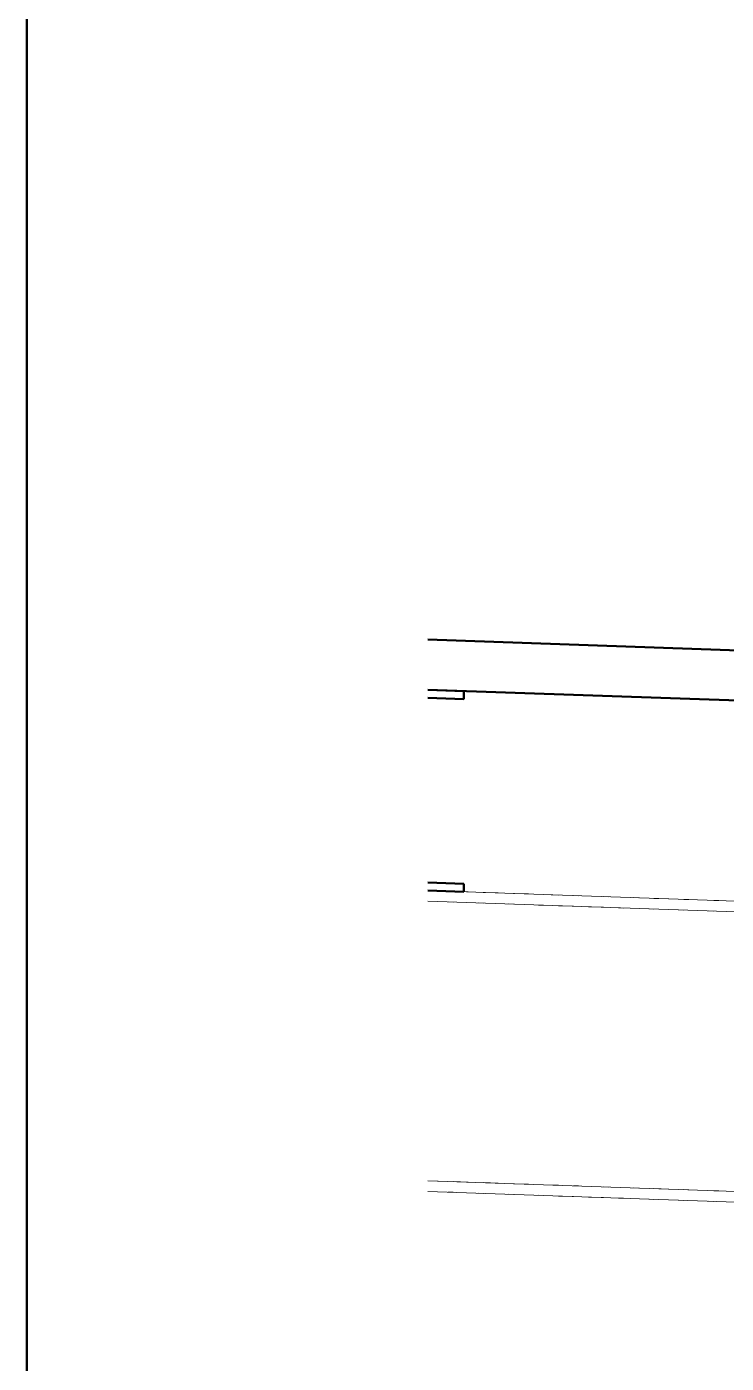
# Model space of a CAD drawing. Header units: metres. Extents: x 10 to 831, y 10 to 584.
# Drawn here: x 10 to 44.9, y 450.8 to 517.4 of the extents above; entities that cross this region are included whole.
import ezdxf

# ---------------------------------------------------------------- set-up
doc = ezdxf.new("R2010")
doc.units = ezdxf.units.M
for name, color, linetype, lineweight in [('CUT', 7, 'Continuous', 50), ('FRAME', 7, 'Continuous', 50), ('VIS', 8, 'Continuous', 13)]:
    doc.layers.add(name, color=color, linetype=linetype, lineweight=lineweight)

msp = doc.modelspace()

# ---------------------------------------------------------------- linework, layer by layer
at = {"layer": 'CUT'}
for p, q in [((165, 482.127), (30, 486.852)), ((31.8, 484.289), (30, 484.352)), ((30, 484.352), (165, 479.627)), ((31.8, 483.889), (31.8, 484.289)), ((30, 483.952), (31.8, 483.889)), ((31.8, 474.689), (30, 474.752)), ((30, 474.352), (31.8, 474.289)), ((31.8, 474.289), (31.8, 474.689))]:
    msp.add_line(p, q, dxfattribs=at)
at = {"layer": 'FRAME'}
msp.add_lwpolyline([(10, 10), (831, 10), (831, 584), (10, 584), (10, 10)], close=True, dxfattribs=at)
at = {"layer": 'VIS'}
for p, q in [((30, 486.852), (162.75, 482.206)), ((165, 482.127), (30, 486.852)), ((162.5, 482.214), (30, 486.852)), ((30, 486.852), (51.3, 486.106)), ((30.198, 486.845), (30, 486.852)), ((49.55, 486.168), (30, 486.852)), ((30.09, 486.849), (30, 486.852)), ((30.002, 486.851), (30, 486.852)), ((30.122, 486.848), (30, 486.852)), ((34.616, 486.69), (30, 486.852)), ((30.53, 486.833), (30, 486.852)), ((30.001, 486.851), (30, 486.852)), ((30, 486.852), (30.251, 486.843)), ((31.617, 486.795), (30, 486.852)), ((49.599, 486.166), (30, 486.852)), ((30, 486.852), (43.873, 486.366)), ((30, 486.852), (30.082, 486.849)), ((30.464, 486.836), (30, 486.852)), ((30, 486.852), (30.22, 486.844)), ((30, 486.852), (30.158, 486.846)), ((31.764, 486.79), (30, 486.852)), ((30, 486.852), (31.991, 486.782)), ((31.588, 486.796), (30, 486.852)), ((30, 486.852), (31.369, 486.804)), ((30.144, 486.846), (30, 486.852)), ((30, 486.852), (30.199, 486.845)), ((46.724, 486.267), (30, 486.852)), ((30, 486.852), (43.25, 486.388)), ((30.002, 486.851), (30.252, 486.843)), ((30.257, 486.843), (30.012, 486.851)), ((30.644, 486.829), (30.018, 486.851)), ((30.211, 486.844), (30.02, 486.851)), ((30.03, 486.851), (30.28, 486.842)), ((30.285, 486.842), (30.046, 486.85)), ((30.241, 486.843), (30.046, 486.85)), ((30.271, 486.843), (30.059, 486.85)), ((30.738, 486.826), (30.068, 486.85)), ((30.273, 486.842), (30.071, 486.85)), ((30.09, 486.849), (30.34, 486.84)), ((30.858, 486.822), (30.109, 486.848)), ((30.116, 486.848), (31.868, 486.787)), ((30.122, 486.848), (30.872, 486.821)), ((30.805, 486.823), (30.128, 486.848)), ((30.144, 486.846), (30.358, 486.839)), ((30.914, 486.82), (30.165, 486.846)), ((30.211, 486.844), (30.402, 486.837)), ((30.403, 486.837), (30.214, 486.844)), ((30.465, 486.836), (30.217, 486.844)), ((30.227, 486.844), (30.436, 486.837)), ((30.241, 486.843), (30.436, 486.837)), ((30.478, 486.835), (30.244, 486.843)), ((30.271, 486.843), (30.483, 486.835)), ((30.522, 486.834), (30.272, 486.842)), ((30.273, 486.842), (30.474, 486.835)), ((30.525, 486.834), (30.275, 486.842)), ((30.291, 486.841), (30.515, 486.834)), ((31.05, 486.815), (30.3, 486.841)), ((30.569, 486.832), (30.319, 486.841)), ((30.353, 486.84), (31.031, 486.816)), ((30.641, 486.829), (30.391, 486.838)), ((30.414, 486.837), (30.664, 486.829)), ((31.136, 486.812), (30.424, 486.837)), ((30.662, 486.829), (30.456, 486.836)), ((30.465, 486.836), (30.714, 486.827)), ((30.478, 486.835), (30.713, 486.827)), ((30.677, 486.828), (30.488, 486.835)), ((30.569, 486.832), (30.819, 486.823)), ((30.822, 486.823), (30.575, 486.832)), ((30.812, 486.823), (30.614, 486.831)), ((30.641, 486.829), (30.891, 486.821)), ((30.661, 486.829), (31.373, 486.803)), ((30.662, 486.829), (30.868, 486.822)), ((30.677, 486.828), (30.867, 486.822)), ((30.954, 486.818), (30.715, 486.827)), ((33.05, 486.745), (30.8, 486.824)), ((30.812, 486.823), (31.01, 486.817)), ((30.822, 486.823), (31.068, 486.815)), ((31.078, 486.814), (30.877, 486.821)), ((30.954, 486.818), (31.193, 486.81)), ((31.289, 486.807), (31.057, 486.815)), ((31.078, 486.814), (31.28, 486.807)), ((31.772, 486.789), (31.08, 486.814)), ((31.85, 486.787), (31.102, 486.813)), ((31.404, 486.803), (31.155, 486.812)), ((31.357, 486.804), (31.166, 486.811)), ((31.884, 486.786), (31.181, 486.81)), ((31.459, 486.8), (31.211, 486.809)), ((31.431, 486.802), (31.216, 486.809)), ((31.412, 486.803), (31.217, 486.809)), ((32, 486.782), (31.251, 486.808)), ((31.522, 486.798), (31.272, 486.807)), ((31.523, 486.798), (31.274, 486.807)), ((31.525, 486.798), (31.275, 486.807)), ((32.03, 486.781), (31.28, 486.807)), ((31.289, 486.807), (31.522, 486.798)), ((31.311, 486.806), (32.002, 486.782)), ((31.562, 486.797), (31.313, 486.806)), ((31.59, 486.796), (31.34, 486.805)), ((31.532, 486.798), (31.344, 486.804)), ((31.351, 486.804), (31.601, 486.795)), ((31.357, 486.804), (31.548, 486.798)), ((31.642, 486.795), (31.392, 486.803)), ((31.632, 486.795), (31.408, 486.803)), ((31.412, 486.803), (31.607, 486.795)), ((31.415, 486.802), (32.118, 486.778)), ((31.431, 486.802), (31.645, 486.794)), ((31.459, 486.8), (31.707, 486.792)), ((32.159, 486.776), (31.482, 486.8)), ((31.728, 486.791), (31.483, 486.8)), ((31.525, 486.798), (31.775, 486.789)), ((31.53, 486.798), (31.78, 486.789)), ((31.59, 486.796), (31.84, 486.788)), ((32.321, 486.77), (31.592, 486.796)), ((32.349, 486.769), (31.6, 486.795)), ((31.614, 486.795), (34.866, 486.682)), ((31.815, 486.788), (31.625, 486.795)), ((31.632, 486.795), (31.855, 486.787)), ((31.642, 486.795), (31.892, 486.786)), ((32.305, 486.771), (31.673, 486.793)), ((32.314, 486.77), (31.688, 486.793)), ((31.708, 486.792), (32.385, 486.769)), ((31.728, 486.791), (31.973, 486.782)), ((32.001, 486.782), (31.751, 486.79)), ((42.55, 486.413), (31.8, 486.789)), ((32.001, 486.782), (31.803, 486.788)), ((31.815, 486.788), (32.004, 486.782)), ((32.069, 486.779), (31.819, 486.788)), ((31.835, 486.788), (32.563, 486.762)), ((32.038, 486.781), (31.844, 486.787)), ((31.85, 486.787), (32.598, 486.761)), ((31.897, 486.786), (32.106, 486.778)), ((32.195, 486.775), (31.956, 486.784)), ((32, 486.782), (32.25, 486.773)), ((32.001, 486.782), (32.199, 486.775)), ((32.038, 486.781), (32.232, 486.774)), ((32.293, 486.772), (32.047, 486.78)), ((32.302, 486.771), (32.055, 486.78)), ((32.059, 486.779), (32.308, 486.771)), ((32.069, 486.779), (32.319, 486.77)), ((32.289, 486.772), (32.074, 486.779)), ((32.389, 486.768), (32.15, 486.776)), ((32.389, 486.768), (32.177, 486.775)), ((32.436, 486.767), (32.226, 486.774)), ((32.289, 486.772), (32.503, 486.764)), ((32.293, 486.772), (32.538, 486.763)), ((32.302, 486.771), (32.548, 486.762)), ((32.504, 486.764), (32.313, 486.771)), ((33.124, 486.742), (32.373, 486.769)), ((32.584, 486.761), (32.388, 486.768)), ((32.389, 486.768), (32.629, 486.76)), ((32.389, 486.768), (32.601, 486.76)), ((32.643, 486.759), (32.393, 486.768)), ((32.667, 486.759), (32.419, 486.767)), ((32.708, 486.757), (32.463, 486.765)), ((32.662, 486.759), (32.473, 486.765)), ((32.504, 486.764), (32.695, 486.757)), ((32.8, 486.754), (32.558, 486.762)), ((32.584, 486.761), (32.779, 486.755)), ((32.821, 486.753), (32.587, 486.761)), ((32.643, 486.759), (32.893, 486.75)), ((32.893, 486.75), (32.645, 486.759)), ((33.41, 486.733), (32.661, 486.759)), ((32.949, 486.748), (32.701, 486.757)), ((32.972, 486.748), (32.748, 486.755)), ((33.025, 486.746), (32.775, 486.755)), ((32.821, 486.753), (33.055, 486.745)), ((33.514, 486.729), (32.837, 486.752)), ((33.091, 486.743), (32.841, 486.752)), ((33.092, 486.743), (32.891, 486.75)), ((32.893, 486.75), (33.141, 486.742)), ((32.911, 486.75), (33.16, 486.741)), ((33.151, 486.741), (32.919, 486.75)), ((33.615, 486.725), (32.924, 486.75)), ((32.972, 486.748), (33.195, 486.74)), ((33.19, 486.74), (32.992, 486.747)), ((33.288, 486.736), (33.042, 486.745)), ((33.063, 486.745), (33.74, 486.721)), ((33.091, 486.743), (33.341, 486.735)), ((33.092, 486.743), (33.293, 486.736)), ((33.124, 486.742), (33.374, 486.734)), ((33.151, 486.741), (33.384, 486.734)), ((33.19, 486.74), (33.388, 486.733)), ((33.529, 486.728), (33.279, 486.737)), ((33.288, 486.736), (33.535, 486.728)), ((33.569, 486.727), (33.319, 486.736)), ((33.571, 486.727), (33.321, 486.736)), ((33.545, 486.728), (33.339, 486.735)), ((34.051, 486.71), (33.343, 486.734)), ((33.567, 486.727), (33.358, 486.734)), ((33.576, 486.726), (33.361, 486.734)), ((33.644, 486.724), (33.394, 486.733)), ((33.65, 486.724), (33.459, 486.731)), ((33.755, 486.721), (33.56, 486.727)), ((33.567, 486.727), (33.776, 486.72)), ((33.576, 486.726), (33.79, 486.719)), ((33.579, 486.726), (33.815, 486.718)), ((34.303, 486.701), (33.586, 486.726)), ((33.822, 486.718), (33.609, 486.726)), ((33.615, 486.725), (33.846, 486.717)), ((33.65, 486.724), (33.841, 486.717)), ((33.943, 486.714), (33.694, 486.722)), ((33.898, 486.716), (33.696, 486.722)), ((35.987, 486.642), (33.739, 486.721)), ((34.931, 486.679), (33.745, 486.721)), ((34.499, 486.694), (33.749, 486.721)), ((34, 486.712), (33.75, 486.721)), ((33.755, 486.721), (33.95, 486.714)), ((34.009, 486.712), (33.76, 486.72)), ((34.021, 486.711), (33.771, 486.72)), ((34.832, 486.683), (33.779, 486.72)), ((66.05, 485.59), (33.8, 486.719)), ((34.048, 486.71), (33.8, 486.719)), ((33.825, 486.718), (34.542, 486.693)), ((33.898, 486.716), (34.099, 486.708)), ((34.179, 486.706), (33.934, 486.714)), ((33.943, 486.714), (34.191, 486.705)), ((33.979, 486.712), (34.228, 486.703)), ((33.982, 486.712), (34.694, 486.688)), ((34.227, 486.704), (33.992, 486.712)), ((33.999, 486.712), (34.749, 486.686)), ((34.024, 486.711), (34.274, 486.702)), ((34.768, 486.685), (34.028, 486.711)), ((34.048, 486.71), (34.297, 486.702)), ((35.296, 486.667), (34.075, 486.709)), ((34.312, 486.701), (34.089, 486.708)), ((35.342, 486.665), (34.095, 486.708)), ((34.844, 486.682), (34.095, 486.708)), ((34.357, 486.699), (34.133, 486.707)), ((34.179, 486.706), (34.424, 486.697)), ((34.379, 486.699), (34.181, 486.706)), ((34.869, 486.682), (34.191, 486.705)), ((34.434, 486.697), (34.219, 486.704)), ((34.227, 486.704), (34.461, 486.695)), ((34.524, 486.694), (34.274, 486.702)), ((35.029, 486.675), (34.279, 486.702)), ((34.53, 486.693), (34.286, 486.702)), ((34.312, 486.701), (34.535, 486.693)), ((34.592, 486.691), (34.342, 486.7)), ((34.344, 486.7), (35.093, 486.673)), ((34.345, 486.7), (34.594, 486.691)), ((34.357, 486.699), (34.582, 486.692)), ((41.121, 486.463), (34.366, 486.699)), ((34.564, 486.692), (34.368, 486.699)), ((34.379, 486.699), (34.577, 486.692)), ((34.645, 486.689), (34.395, 486.698)), ((34.417, 486.697), (35.094, 486.673)), ((34.434, 486.697), (34.648, 486.689)), ((35.234, 486.668), (34.506, 486.694)), ((34.755, 486.686), (34.561, 486.692)), ((34.564, 486.692), (34.761, 486.685)), ((35.84, 486.647), (34.618, 486.69)), ((34.936, 486.679), (34.688, 486.688)), ((34.926, 486.68), (34.731, 486.686)), ((34.749, 486.686), (34.992, 486.677)), ((34.755, 486.686), (34.949, 486.678)), ((34.768, 486.685), (35.015, 486.676)), ((35.459, 486.66), (34.768, 486.685)), ((35.021, 486.676), (34.771, 486.685)), ((35.013, 486.677), (34.781, 486.685)), ((34.808, 486.683), (35.541, 486.658)), ((35.07, 486.674), (34.819, 486.683)), ((35.072, 486.674), (34.821, 486.683)), ((34.862, 486.682), (35.596, 486.656)), ((37.622, 486.585), (34.87, 486.682)), ((36.844, 486.612), (34.873, 486.681)), ((35.159, 486.671), (34.914, 486.68)), ((34.926, 486.68), (35.121, 486.673)), ((34.936, 486.679), (35.185, 486.671)), ((35.652, 486.654), (34.982, 486.678)), ((35.193, 486.67), (34.987, 486.677)), ((35.178, 486.671), (34.987, 486.677)), ((34.988, 486.677), (36.237, 486.634)), ((35.013, 486.677), (35.246, 486.668)), ((35.237, 486.668), (35.028, 486.676)), ((35.029, 486.675), (35.279, 486.667)), ((35.256, 486.668), (35.031, 486.675)), ((35.092, 486.673), (37.063, 486.605)), ((36.346, 486.63), (35.099, 486.673)), ((35.178, 486.671), (35.369, 486.664)), ((35.193, 486.67), (35.398, 486.663)), ((35.206, 486.669), (35.429, 486.661)), ((35.237, 486.668), (35.446, 486.661)), ((35.256, 486.668), (35.48, 486.66)), ((35.524, 486.659), (35.274, 486.667)), ((35.568, 486.657), (35.37, 486.664)), ((36.126, 486.638), (35.376, 486.663)), ((35.646, 486.654), (35.396, 486.663)), ((35.632, 486.654), (35.398, 486.663)), ((35.407, 486.663), (36.156, 486.637)), ((35.459, 486.66), (35.689, 486.653)), ((35.727, 486.652), (35.482, 486.66)), ((35.739, 486.651), (35.499, 486.66)), ((35.721, 486.652), (35.506, 486.659)), ((35.755, 486.651), (35.508, 486.659)), ((35.524, 486.659), (35.774, 486.649)), ((36.223, 486.634), (35.546, 486.658)), ((35.777, 486.649), (35.566, 486.657)), ((35.568, 486.657), (35.766, 486.65)), ((35.592, 486.656), (35.842, 486.647)), ((35.62, 486.655), (37.872, 486.576)), ((35.626, 486.655), (36.377, 486.629)), ((35.632, 486.654), (35.867, 486.646)), ((35.906, 486.645), (35.656, 486.654)), ((35.912, 486.645), (35.71, 486.652)), ((35.721, 486.652), (35.935, 486.644)), ((35.727, 486.652), (35.973, 486.643)), ((35.739, 486.651), (35.978, 486.643)), ((36.997, 486.607), (35.748, 486.651)), ((35.755, 486.651), (36.002, 486.642)), ((35.772, 486.649), (36.449, 486.626)), ((35.777, 486.649), (35.989, 486.642)), ((36.535, 486.623), (35.789, 486.649)), ((36.092, 486.639), (35.842, 486.647)), ((36.115, 486.638), (35.865, 486.646)), ((36.938, 486.609), (35.885, 486.646)), ((36.134, 486.637), (35.886, 486.646)), ((36.097, 486.639), (35.902, 486.645)), ((35.912, 486.645), (36.113, 486.638)), ((36.154, 486.637), (35.929, 486.644)), ((36.14, 486.637), (35.943, 486.644)), ((36.097, 486.639), (36.293, 486.632)), ((36.369, 486.629), (36.12, 486.638)), ((36.324, 486.63), (36.133, 486.637)), ((36.14, 486.637), (36.337, 486.63)), ((36.154, 486.637), (36.378, 486.629)), ((36.427, 486.627), (36.178, 486.635)), ((36.494, 486.625), (36.246, 486.633)), ((36.498, 486.625), (36.248, 486.633)), ((36.529, 486.623), (36.279, 486.632)), ((37.07, 486.605), (36.32, 486.63)), ((36.572, 486.621), (36.322, 486.63)), ((36.546, 486.623), (36.322, 486.63)), ((36.324, 486.63), (36.515, 486.624)), ((36.579, 486.621), (36.364, 486.629)), ((36.63, 486.62), (36.385, 486.629)), ((36.647, 486.619), (36.397, 486.628)), ((37.235, 486.599), (36.495, 486.625)), ((36.498, 486.625), (37.247, 486.598)), ((36.717, 486.616), (36.516, 486.624)), ((36.529, 486.623), (36.779, 486.615)), ((36.535, 486.623), (36.784, 486.615)), ((36.546, 486.623), (36.769, 486.615)), ((36.757, 486.615), (36.559, 486.622)), ((36.569, 486.622), (37.272, 486.597)), ((36.579, 486.621), (36.793, 486.614)), ((36.806, 486.613), (36.592, 486.621)), ((37.303, 486.596), (36.611, 486.62)), ((36.63, 486.62), (36.875, 486.611)), ((36.84, 486.612), (36.634, 486.62)), ((36.875, 486.611), (36.643, 486.619)), ((36.907, 486.61), (36.698, 486.618)), ((36.717, 486.616), (36.918, 486.61)), ((36.757, 486.615), (36.955, 486.608)), ((37.023, 486.606), (36.774, 486.615)), ((37.038, 486.606), (36.804, 486.613)), ((36.806, 486.613), (37.019, 486.606)), ((37.052, 486.605), (36.827, 486.613)), ((36.84, 486.612), (37.046, 486.605)), ((37.593, 486.586), (36.843, 486.612)), ((45.121, 486.322), (36.866, 486.611)), ((37.578, 486.587), (36.9, 486.61)), ((36.907, 486.61), (37.116, 486.602)), ((37.052, 486.605), (37.276, 486.597)), ((38.252, 486.563), (37.066, 486.605)), ((37.269, 486.598), (37.074, 486.604)), ((37.837, 486.577), (37.089, 486.603)), ((37.338, 486.595), (37.089, 486.603)), ((37.093, 486.603), (37.343, 486.594)), ((37.126, 486.602), (37.803, 486.578)), ((37.42, 486.592), (37.172, 486.601)), ((37.235, 486.599), (37.482, 486.59)), ((37.269, 486.598), (37.464, 486.591)), ((37.472, 486.59), (37.278, 486.597)), ((37.47, 486.591), (37.279, 486.597)), ((37.303, 486.596), (38.015, 486.571)), ((37.303, 486.596), (37.533, 486.588)), ((37.338, 486.595), (37.587, 486.586)), ((37.611, 486.585), (37.366, 486.594)), ((37.556, 486.587), (37.367, 486.594)), ((37.652, 486.584), (37.413, 486.592)), ((37.42, 486.592), (37.669, 486.584)), ((38.148, 486.567), (37.42, 486.592)), ((37.47, 486.591), (37.661, 486.584)), ((37.472, 486.59), (37.666, 486.584)), ((37.83, 486.577), (37.594, 486.586)), ((37.858, 486.577), (37.61, 486.585)), ((37.866, 486.577), (37.651, 486.584)), ((37.652, 486.584), (37.892, 486.576)), ((38.902, 486.54), (37.653, 486.584)), ((37.663, 486.584), (38.391, 486.558)), ((37.886, 486.576), (37.663, 486.584)), ((37.95, 486.573), (37.725, 486.582)), ((38.444, 486.556), (37.741, 486.581)), ((37.946, 486.573), (37.748, 486.581)), ((38.023, 486.571), (37.773, 486.579)), ((38.528, 486.553), (37.778, 486.579)), ((38.072, 486.569), (37.822, 486.578)), ((37.83, 486.577), (38.067, 486.57)), ((37.866, 486.577), (38.08, 486.569)), ((38.628, 486.55), (37.878, 486.576)), ((37.886, 486.576), (38.109, 486.568)), ((38.148, 486.567), (37.898, 486.576)), ((37.903, 486.575), (38.652, 486.549)), ((37.946, 486.573), (38.144, 486.567)), ((37.95, 486.573), (38.175, 486.565)), ((38.222, 486.564), (37.975, 486.572)), ((37.975, 486.572), (38.209, 486.565)), ((39.045, 486.535), (37.991, 486.572)), ((38.023, 486.571), (38.273, 486.562)), ((38.028, 486.571), (38.278, 486.562)), ((38.119, 486.567), (41.371, 486.454)), ((38.148, 486.567), (38.399, 486.558)), ((38.414, 486.558), (38.166, 486.566)), ((38.222, 486.564), (38.468, 486.555)), ((38.44, 486.557), (38.245, 486.563)), ((38.497, 486.554), (38.247, 486.563)), ((38.996, 486.537), (38.247, 486.563)), ((38.932, 486.539), (38.255, 486.563)), ((38.52, 486.553), (38.27, 486.562)), ((38.525, 486.553), (38.276, 486.562)), ((38.57, 486.552), (38.32, 486.56)), ((39.094, 486.534), (38.343, 486.559)), ((38.577, 486.551), (38.368, 486.559)), ((38.414, 486.558), (38.662, 486.548)), ((38.616, 486.55), (38.425, 486.557)), ((38.44, 486.557), (38.635, 486.55)), ((39.146, 486.531), (38.455, 486.556)), ((38.475, 486.555), (39.225, 486.529)), ((38.481, 486.555), (39.158, 486.531)), ((38.685, 486.548), (38.497, 486.554)), ((38.724, 486.546), (38.509, 486.554)), ((38.525, 486.553), (38.773, 486.545)), ((38.731, 486.546), (38.53, 486.553)), ((38.57, 486.552), (38.82, 486.543)), ((38.577, 486.551), (38.785, 486.545)), ((38.593, 486.551), (38.844, 486.542)), ((38.616, 486.55), (38.807, 486.543)), ((38.848, 486.542), (38.624, 486.55)), ((38.628, 486.55), (38.879, 486.541)), ((38.724, 486.546), (38.938, 486.539)), ((38.731, 486.546), (38.932, 486.539)), ((39.019, 486.536), (38.83, 486.543)), ((39.081, 486.534), (38.836, 486.543)), ((39.088, 486.534), (38.848, 486.542)), ((38.848, 486.542), (39.073, 486.534)), ((39.149, 486.531), (38.899, 486.541)), ((39.162, 486.531), (38.916, 486.539)), ((39.135, 486.532), (38.937, 486.539)), ((39.208, 486.529), (38.961, 486.538)), ((38.996, 486.537), (39.246, 486.528)), ((39.226, 486.529), (39.003, 486.537)), ((39.019, 486.536), (39.209, 486.529)), ((39.081, 486.534), (39.327, 486.525)), ((39.088, 486.534), (39.327, 486.525)), ((39.135, 486.532), (39.334, 486.525)), ((39.381, 486.524), (39.146, 486.531)), ((39.146, 486.531), (39.377, 486.524)), ((39.149, 486.531), (39.4, 486.523)), ((39.208, 486.529), (39.455, 486.521)), ((39.226, 486.529), (39.45, 486.521)), ((39.519, 486.519), (39.27, 486.528)), ((39.523, 486.519), (39.273, 486.527)), ((40.028, 486.501), (39.278, 486.527)), ((39.573, 486.517), (39.323, 486.525)), ((39.537, 486.518), (39.335, 486.525)), ((39.601, 486.515), (39.353, 486.524)), ((39.381, 486.524), (39.615, 486.515)), ((39.611, 486.515), (39.416, 486.522)), ((40.727, 486.476), (39.505, 486.519)), ((39.746, 486.511), (39.522, 486.519)), ((39.528, 486.519), (39.778, 486.51)), ((39.537, 486.518), (39.738, 486.511)), ((39.762, 486.51), (39.571, 486.517)), ((40.83, 486.472), (39.583, 486.517)), ((40.332, 486.49), (39.583, 486.517)), ((40.287, 486.491), (39.61, 486.515)), ((39.611, 486.515), (39.807, 486.509)), ((39.814, 486.508), (39.626, 486.515)), ((39.904, 486.505), (39.656, 486.514)), ((42.661, 486.409), (39.71, 486.512)), ((39.746, 486.511), (39.971, 486.503)), ((39.75, 486.511), (40.483, 486.485)), ((39.762, 486.51), (39.953, 486.504)), ((40.011, 486.502), (39.796, 486.509)), ((40.071, 486.5), (39.82, 486.508)), ((39.833, 486.507), (40.581, 486.481)), ((39.833, 486.507), (40.082, 486.499)), ((39.835, 486.507), (40.061, 486.5)), ((40.594, 486.481), (39.844, 486.507)), ((40.12, 486.497), (39.896, 486.505)), ((40.15, 486.497), (39.9, 486.505)), ((40.134, 486.497), (39.901, 486.505)), ((39.904, 486.505), (40.153, 486.497)), ((40.189, 486.495), (39.995, 486.502)), ((40.011, 486.502), (40.225, 486.494)), ((40.247, 486.493), (40.038, 486.5)), ((40.071, 486.5), (40.321, 486.49)), ((40.094, 486.498), (40.344, 486.49)), ((40.12, 486.497), (40.343, 486.49)), ((40.324, 486.49), (40.126, 486.497)), ((40.134, 486.497), (40.367, 486.489)), ((40.15, 486.497), (40.401, 486.488)), ((40.189, 486.495), (40.383, 486.489)), ((40.247, 486.493), (40.455, 486.486)), ((41.011, 486.466), (40.265, 486.493)), ((40.523, 486.484), (40.273, 486.492)), ((40.99, 486.467), (40.299, 486.491)), ((40.552, 486.483), (40.307, 486.491)), ((40.324, 486.49), (40.523, 486.484)), ((41.062, 486.464), (40.334, 486.49)), ((43.126, 486.393), (40.374, 486.489)), ((41.573, 486.447), (40.387, 486.488)), ((42.135, 486.427), (40.425, 486.487)), ((40.688, 486.477), (40.441, 486.486)), ((41.151, 486.462), (40.519, 486.484)), ((40.523, 486.484), (40.772, 486.475)), ((40.552, 486.483), (40.797, 486.474)), ((40.786, 486.474), (40.552, 486.483)), ((42.1, 486.428), (40.567, 486.482)), ((40.576, 486.481), (40.819, 486.473)), ((40.783, 486.475), (40.588, 486.481)), ((40.624, 486.48), (41.335, 486.455)), ((41.398, 486.453), (40.649, 486.479)), ((40.898, 486.471), (40.65, 486.479)), ((40.869, 486.471), (40.654, 486.479)), ((40.688, 486.477), (40.935, 486.469)), ((40.908, 486.47), (40.717, 486.476)), ((41.495, 486.45), (40.745, 486.476)), ((40.996, 486.467), (40.746, 486.476)), ((40.944, 486.469), (40.756, 486.476)), ((41.001, 486.466), (40.762, 486.475)), ((41.528, 486.449), (40.778, 486.475)), ((40.783, 486.475), (40.978, 486.467)), ((40.786, 486.475), (42.318, 486.421)), ((40.786, 486.474), (41.02, 486.466)), ((40.845, 486.472), (43.342, 486.385)), ((40.869, 486.471), (41.084, 486.464)), ((41.631, 486.445), (40.88, 486.471)), ((40.898, 486.471), (41.146, 486.462)), ((40.899, 486.471), (41.148, 486.462)), ((41.151, 486.462), (40.901, 486.47)), ((40.908, 486.47), (41.099, 486.463)), ((41.641, 486.445), (40.964, 486.468)), ((40.99, 486.467), (41.22, 486.459)), ((40.996, 486.467), (41.246, 486.458)), ((41.001, 486.466), (41.241, 486.458)), ((41.011, 486.466), (41.26, 486.457)), ((41.028, 486.466), (41.278, 486.457)), ((41.259, 486.457), (41.062, 486.464)), ((41.284, 486.457), (41.072, 486.464)), ((41.335, 486.455), (41.086, 486.463)), ((41.151, 486.462), (41.402, 486.452)), ((41.158, 486.461), (42.379, 486.418)), ((41.371, 486.454), (41.165, 486.461)), ((41.19, 486.46), (41.416, 486.452)), ((41.46, 486.45), (41.237, 486.458)), ((41.259, 486.457), (41.456, 486.451)), ((41.284, 486.457), (41.496, 486.45)), ((41.533, 486.448), (41.288, 486.457)), ((41.513, 486.449), (41.315, 486.456)), ((41.571, 486.447), (41.321, 486.456)), ((42.095, 486.428), (41.345, 486.455)), ((41.55, 486.447), (41.349, 486.455)), ((42.082, 486.429), (41.373, 486.454)), ((41.675, 486.443), (41.428, 486.452)), ((41.46, 486.45), (41.683, 486.443)), ((41.495, 486.45), (41.745, 486.441)), ((41.513, 486.449), (41.712, 486.442)), ((41.533, 486.448), (41.778, 486.44)), ((41.55, 486.447), (41.752, 486.441)), ((41.595, 486.446), (41.845, 486.437)), ((41.609, 486.446), (41.846, 486.437)), ((41.625, 486.445), (43.376, 486.384)), ((41.631, 486.445), (41.881, 486.436)), ((42.388, 486.418), (41.643, 486.444)), ((41.675, 486.443), (41.921, 486.435)), ((41.917, 486.435), (41.708, 486.442)), ((41.996, 486.432), (41.763, 486.44)), ((42.019, 486.431), (41.769, 486.44)), ((42.022, 486.431), (41.772, 486.44)), ((42.055, 486.43), (41.864, 486.437)), ((42.073, 486.429), (41.885, 486.436)), ((41.891, 486.436), (42.14, 486.427)), ((42.152, 486.427), (41.902, 486.435)), ((41.917, 486.435), (42.125, 486.428)), ((42.156, 486.427), (41.942, 486.434)), ((42.192, 486.425), (41.958, 486.433)), ((41.996, 486.432), (42.229, 486.423)), ((42.055, 486.43), (42.246, 486.423)), ((42.152, 486.427), (42.403, 486.418)), ((42.356, 486.419), (42.155, 486.427)), ((42.156, 486.427), (42.371, 486.419)), ((42.192, 486.425), (42.426, 486.417)), ((42.437, 486.416), (42.198, 486.425)), ((42.996, 486.397), (42.319, 486.421)), ((42.596, 486.411), (42.351, 486.419)), ((42.356, 486.419), (42.557, 486.412)), ((47.125, 486.253), (42.372, 486.418)), ((42.437, 486.416), (42.676, 486.408)), ((42.702, 486.407), (42.504, 486.414)), ((42.544, 486.413), (42.77, 486.405)), ((42.823, 486.403), (42.575, 486.411)), ((43.325, 486.385), (42.577, 486.411)), ((42.826, 486.403), (42.577, 486.411)), ((42.8, 486.404), (42.577, 486.411)), ((42.834, 486.402), (42.603, 486.41)), ((43.678, 486.373), (42.625, 486.41)), ((42.835, 486.402), (42.638, 486.409)), ((42.702, 486.407), (42.901, 486.4)), ((42.906, 486.4), (42.712, 486.407)), ((43.994, 486.362), (42.744, 486.405)), ((42.995, 486.397), (42.745, 486.405)), ((43.001, 486.396), (42.752, 486.405)), ((43.004, 486.396), (42.758, 486.405)), ((43.018, 486.396), (42.768, 486.405)), ((43.027, 486.396), (42.777, 486.404)), ((42.8, 486.404), (43.024, 486.396)), ((43.014, 486.396), (42.8, 486.404)), ((43.018, 486.396), (42.812, 486.404)), ((43.068, 486.394), (42.82, 486.403)), ((43.071, 486.394), (42.821, 486.403)), ((42.826, 486.403), (43.075, 486.394)), ((42.834, 486.402), (43.064, 486.394)), ((43.596, 486.376), (42.845, 486.402)), ((43.153, 486.392), (42.903, 486.4)), ((42.906, 486.4), (43.1, 486.394)), ((43.155, 486.392), (42.908, 486.4)), ((43.125, 486.393), (42.93, 486.399)), ((43.004, 486.396), (43.249, 486.388)), ((43.201, 486.389), (43.01, 486.396)), ((43.203, 486.389), (43.014, 486.396)), ((43.014, 486.396), (43.229, 486.389)), ((43.018, 486.396), (43.224, 486.389)), ((43.027, 486.396), (43.277, 486.387)), ((43.095, 486.394), (43.346, 486.385)), ((43.125, 486.393), (43.321, 486.385)), ((43.382, 486.384), (43.133, 486.392)), ((43.894, 486.365), (43.145, 486.392)), ((43.153, 486.392), (43.404, 486.382)), ((43.155, 486.392), (43.401, 486.382)), ((43.201, 486.389), (43.392, 486.383)), ((45.981, 486.293), (43.232, 486.389)), ((43.976, 486.362), (43.247, 486.388)), ((44.05, 486.36), (43.3, 486.387)), ((43.597, 486.376), (43.363, 486.384)), ((43.587, 486.376), (43.378, 486.384)), ((44.633, 486.34), (43.382, 486.384)), ((43.382, 486.384), (43.63, 486.375)), ((43.395, 486.383), (43.644, 486.374)), ((43.625, 486.375), (43.412, 486.382)), ((43.471, 486.38), (43.721, 486.371)), ((43.49, 486.38), (43.733, 486.371)), ((43.494, 486.38), (44.244, 486.353)), ((43.587, 486.376), (43.795, 486.369)), ((43.597, 486.376), (43.832, 486.368)), ((43.858, 486.366), (43.625, 486.375)), ((43.625, 486.375), (43.838, 486.368)), ((44.35, 486.349), (43.673, 486.373)), ((43.891, 486.365), (43.693, 486.373)), ((44.893, 486.331), (43.707, 486.372)), ((43.984, 486.362), (43.739, 486.371)), ((44.018, 486.361), (43.768, 486.37)), ((43.858, 486.366), (44.091, 486.358)), ((43.891, 486.365), (44.09, 486.358)), ((44.141, 486.357), (43.895, 486.365)), ((43.899, 486.365), (44.125, 486.357)), ((44.154, 486.356), (43.904, 486.365)), ((44.14, 486.357), (43.917, 486.365)), ((43.945, 486.363), (44.656, 486.339)), ((43.984, 486.362), (44.229, 486.354)), ((44.677, 486.338), (43.986, 486.362)), ((44.301, 486.351), (44.087, 486.358)), ((44.351, 486.349), (44.111, 486.358)), ((44.375, 486.348), (44.127, 486.357)), ((44.133, 486.357), (44.883, 486.331)), ((44.14, 486.357), (44.364, 486.349)), ((44.141, 486.357), (44.388, 486.348)), ((44.154, 486.356), (44.405, 486.348)), ((44.347, 486.349), (44.156, 486.356)), ((44.37, 486.349), (44.169, 486.356)), ((44.521, 486.344), (44.272, 486.352)), ((44.272, 486.352), (44.477, 486.345)), ((44.527, 486.344), (44.277, 486.352)), ((45.003, 486.327), (44.3, 486.351)), ((44.301, 486.351), (44.516, 486.344)), ((44.596, 486.341), (44.346, 486.349)), ((44.347, 486.349), (44.538, 486.343)), ((44.351, 486.349), (44.59, 486.341)), ((44.375, 486.348), (44.624, 486.34)), ((44.527, 486.344), (44.777, 486.334)), ((44.535, 486.343), (44.769, 486.335)), ((44.596, 486.341), (44.846, 486.332)), ((44.62, 486.34), (44.869, 486.332)), ((44.677, 486.338), (44.908, 486.33)), ((45.785, 486.3), (44.732, 486.336)), ((45.034, 486.326), (44.81, 486.334)), ((31.8, 484.289), (30, 484.352)), ((165, 479.627), (30, 484.352)), ((30, 484.352), (165, 479.627)), ((30, 484.352), (165, 479.627)), ((30, 484.352), (33.366, 484.234)), ((30, 484.352), (30.34, 484.34)), ((30.09, 484.348), (30, 484.352)), ((30.03, 484.351), (30, 484.352)), ((31.617, 484.295), (30, 484.352)), ((30, 484.352), (30.165, 484.346)), ((30.031, 484.351), (30, 484.352)), ((30, 484.352), (30.933, 484.319)), ((30.191, 484.345), (30, 484.352)), ((30, 484.352), (30.085, 484.349)), ((30, 484.352), (30.656, 484.329)), ((30, 484.352), (30.877, 484.321)), ((30.634, 484.329), (30, 484.352)), ((30, 484.352), (30.626, 484.33)), ((30, 484.352), (30.046, 484.35)), ((30, 484.352), (30.158, 484.346)), ((30, 484.352), (32.683, 484.258)), ((32.464, 484.265), (30, 484.352)), ((30, 484.352), (30.218, 484.344)), ((30.019, 484.351), (30, 484.352)), ((30.097, 484.348), (30, 484.352)), ((30.001, 484.351), (30.251, 484.343)), ((30.025, 484.351), (30.275, 484.342)), ((30.03, 484.351), (30.28, 484.342)), ((30.031, 484.351), (30.28, 484.342)), ((30.07, 484.349), (30.318, 484.341)), ((30.097, 484.348), (30.291, 484.341)), ((30.113, 484.348), (31.938, 484.284)), ((30.116, 484.348), (32.868, 484.252)), ((32.436, 484.267), (30.126, 484.348)), ((30.202, 484.345), (30.451, 484.336)), ((30.465, 484.336), (30.217, 484.344)), ((30.478, 484.335), (30.244, 484.343)), ((30.291, 484.341), (30.515, 484.334)), ((31.736, 484.291), (30.316, 484.341)), ((30.336, 484.34), (32.646, 484.259)), ((30.465, 484.336), (30.714, 484.327)), ((30.478, 484.335), (30.713, 484.327)), ((30.568, 484.332), (30.818, 484.323)), ((30.805, 484.323), (30.579, 484.332)), ((31.208, 484.309), (30.614, 484.331)), ((30.662, 484.328), (31.409, 484.303)), ((31.426, 484.302), (30.685, 484.328)), ((30.747, 484.326), (30.992, 484.317)), ((31, 484.317), (30.77, 484.325)), ((30.805, 484.323), (31.031, 484.315)), ((30.812, 484.323), (31.407, 484.303)), ((30.821, 484.323), (31.069, 484.314)), ((30.821, 484.323), (31.066, 484.314)), ((31.121, 484.312), (30.871, 484.322)), ((31.118, 484.312), (30.906, 484.32)), ((31.16, 484.311), (30.911, 484.32)), ((30.932, 484.319), (32.167, 484.276)), ((31.026, 484.316), (31.274, 484.307)), ((31.069, 484.314), (31.319, 484.306)), ((31.772, 484.289), (31.08, 484.314)), ((31.09, 484.314), (31.84, 484.288)), ((31.351, 484.305), (31.109, 484.313)), ((31.121, 484.312), (31.872, 484.286)), ((31.122, 484.312), (31.373, 484.303)), ((31.459, 484.301), (31.211, 484.309)), ((31.525, 484.298), (31.275, 484.307)), ((31.53, 484.298), (31.28, 484.307)), ((31.311, 484.306), (32.002, 484.281)), ((31.59, 484.296), (31.34, 484.305)), ((31.349, 484.305), (31.592, 484.296)), ((31.351, 484.305), (31.6, 484.296)), ((31.351, 484.305), (32.075, 484.279)), ((31.413, 484.303), (31.645, 484.294)), ((31.415, 484.302), (32.118, 484.278)), ((31.459, 484.301), (31.707, 484.292)), ((31.717, 484.292), (31.479, 484.3)), ((31.53, 484.298), (31.78, 484.289)), ((31.884, 484.286), (31.65, 484.294)), ((31.706, 484.292), (32.445, 484.266)), ((31.717, 484.292), (31.956, 484.284)), ((32.536, 484.263), (31.794, 484.289)), ((31.8, 484.289), (31.8, 484.289)), ((31.8, 483.889), (31.8, 484.289)), ((32.398, 484.268), (31.803, 484.288)), ((32.059, 484.279), (31.81, 484.288)), ((32.068, 484.279), (31.818, 484.288)), ((32.117, 484.278), (31.904, 484.285)), ((32.159, 484.276), (31.934, 484.284)), ((32.199, 484.275), (31.952, 484.284)), ((32.001, 484.281), (32.596, 484.261)), ((32.194, 484.275), (32.004, 484.281)), ((32.041, 484.28), (33.278, 484.237)), ((32.293, 484.272), (32.047, 484.28)), ((32.059, 484.279), (32.308, 484.271)), ((32.309, 484.271), (32.061, 484.279)), ((32.068, 484.279), (32.318, 484.27)), ((32.159, 484.276), (32.385, 484.269)), ((32.389, 484.268), (32.177, 484.275)), ((32.194, 484.275), (32.384, 484.269)), ((32.251, 484.273), (32.486, 484.264)), ((32.522, 484.264), (32.272, 484.272)), ((32.293, 484.272), (32.538, 484.263)), ((32.309, 484.271), (32.557, 484.262)), ((33.107, 484.243), (32.398, 484.268)), ((32.411, 484.267), (32.661, 484.259)), ((32.452, 484.266), (33.198, 484.24)), ((32.48, 484.265), (33.229, 484.239)), ((32.5, 484.264), (32.75, 484.255)), ((32.517, 484.264), (32.766, 484.255)), ((32.525, 484.264), (32.775, 484.255)), ((32.569, 484.262), (32.819, 484.253)), ((33.29, 484.236), (32.587, 484.261)), ((32.591, 484.261), (33.341, 484.235)), ((32.814, 484.253), (32.62, 484.26)), ((32.634, 484.26), (33.343, 484.235)), ((32.654, 484.259), (33.401, 484.233)), ((32.949, 484.248), (32.701, 484.257)), ((32.969, 484.248), (32.756, 484.255)), ((33.029, 484.245), (32.78, 484.255)), ((32.814, 484.253), (33.008, 484.247)), ((32.821, 484.253), (33.524, 484.228)), ((33.091, 484.244), (32.841, 484.253)), ((33.152, 484.241), (32.903, 484.25)), ((33.657, 484.224), (32.915, 484.25)), ((33.615, 484.225), (32.924, 484.25)), ((33.587, 484.226), (32.992, 484.247)), ((33.029, 484.245), (33.779, 484.219)), ((33.274, 484.237), (33.029, 484.245)), ((33.283, 484.237), (33.041, 484.245)), ((33.069, 484.245), (34.773, 484.185)), ((33.332, 484.235), (33.142, 484.242)), ((33.154, 484.241), (33.846, 484.217)), ((33.162, 484.241), (34.4, 484.197)), ((33.19, 484.24), (33.785, 484.219)), ((33.198, 484.24), (33.444, 484.231)), ((33.511, 484.229), (33.263, 484.238)), ((33.274, 484.237), (33.519, 484.228)), ((33.283, 484.237), (33.524, 484.228)), ((33.514, 484.228), (33.288, 484.236)), ((34.53, 484.193), (33.312, 484.236)), ((33.332, 484.235), (33.521, 484.228)), ((33.352, 484.235), (35.099, 484.173)), ((34.105, 484.208), (33.388, 484.233)), ((33.511, 484.229), (33.76, 484.22)), ((33.514, 484.228), (33.74, 484.221)), ((33.544, 484.227), (36.294, 484.131)), ((33.825, 484.218), (33.586, 484.226)), ((33.624, 484.225), (33.875, 484.216)), ((33.627, 484.225), (34.343, 484.199)), ((30, 483.952), (31.8, 483.889)), ((31.8, 483.889), (30, 483.952)), ((31.8, 483.889), (31.8, 484.089)), ((31.8, 483.889), (31.8, 483.889)), ((34.374, 484.199), (33.641, 484.225)), ((34.39, 484.198), (33.649, 484.224)), ((33.943, 484.213), (33.694, 484.222)), ((34.024, 484.211), (33.774, 484.219)), ((33.797, 484.219), (34.045, 484.21)), ((33.825, 484.218), (34.064, 484.209)), ((33.846, 484.217), (34.095, 484.208)), ((33.885, 484.216), (34.618, 484.19)), ((33.896, 484.216), (34.637, 484.19)), ((33.943, 484.213), (34.191, 484.205)), ((35.387, 484.163), (33.967, 484.213)), ((34.227, 484.204), (33.992, 484.212)), ((34.024, 484.211), (34.274, 484.202)), ((34.069, 484.209), (34.319, 484.2)), ((34.069, 484.209), (34.319, 484.2)), ((34.091, 484.208), (34.842, 484.183)), ((34.849, 484.182), (34.101, 484.208)), ((34.17, 484.206), (34.909, 484.18)), ((34.17, 484.206), (35.59, 484.156)), ((34.776, 484.185), (34.181, 484.206)), ((34.227, 484.204), (34.461, 484.196)), ((34.255, 484.203), (34.501, 484.194)), ((34.263, 484.202), (34.506, 484.194)), ((34.469, 484.196), (34.28, 484.202)), ((36.044, 484.14), (34.294, 484.202)), ((34.507, 484.194), (34.295, 484.202)), ((34.592, 484.191), (34.342, 484.2)), ((34.379, 484.199), (34.974, 484.178)), ((34.663, 484.188), (34.416, 484.197)), ((34.469, 484.196), (34.659, 484.188)), ((34.732, 484.186), (34.491, 484.195)), ((34.529, 484.193), (35.279, 484.167)), ((34.546, 484.192), (34.794, 484.184)), ((34.624, 484.19), (34.874, 484.181)), ((34.869, 484.182), (34.643, 484.189)), ((34.645, 484.189), (35.392, 484.163)), ((34.936, 484.179), (34.688, 484.188)), ((34.732, 484.186), (34.974, 484.178)), ((35.459, 484.16), (34.768, 484.185)), ((35.029, 484.175), (34.779, 484.185)), ((34.869, 484.182), (35.094, 484.173)), ((35.101, 484.173), (34.888, 484.18)), ((35.143, 484.172), (34.894, 484.18)), ((34.908, 484.18), (35.157, 484.171)), ((34.936, 484.179), (35.185, 484.171)), ((34.998, 484.177), (35.689, 484.152)), ((34.999, 484.177), (35.248, 484.168)), ((35.024, 484.176), (35.274, 484.167)), ((35.297, 484.166), (35.109, 484.173)), ((35.206, 484.169), (35.429, 484.161)), ((36.014, 484.141), (35.298, 484.166)), ((38.158, 484.066), (35.311, 484.166)), ((35.57, 484.157), (35.32, 484.165)), ((35.531, 484.158), (35.337, 484.165)), ((36.621, 484.12), (35.37, 484.164)), ((35.965, 484.143), (35.37, 484.164)), ((35.632, 484.154), (35.398, 484.163)), ((35.607, 484.156), (35.417, 484.162)), ((35.727, 484.152), (35.482, 484.16)), ((35.53, 484.158), (38.377, 484.058)), ((35.531, 484.158), (35.725, 484.152)), ((35.537, 484.158), (36.253, 484.133)), ((35.544, 484.158), (35.779, 484.149)), ((35.568, 484.157), (36.163, 484.136)), ((35.569, 484.157), (35.819, 484.148)), ((35.57, 484.157), (35.82, 484.148)), ((35.592, 484.156), (35.842, 484.148)), ((35.607, 484.156), (35.796, 484.149)), ((35.62, 484.155), (38.372, 484.058)), ((35.632, 484.154), (35.867, 484.147)), ((35.65, 484.154), (35.895, 484.145)), ((35.681, 484.153), (35.93, 484.144)), ((35.727, 484.152), (35.973, 484.143)), ((35.953, 484.144), (35.74, 484.151)), ((36.092, 484.139), (35.842, 484.148)), ((35.93, 484.144), (36.675, 484.118)), ((36.181, 484.135), (35.94, 484.144)), ((35.997, 484.142), (36.246, 484.133)), ((36.223, 484.134), (35.997, 484.142)), ((36.029, 484.14), (36.779, 484.115)), ((36.273, 484.132), (36.029, 484.14)), ((36.859, 484.111), (36.119, 484.138)), ((36.427, 484.127), (36.178, 484.135)), ((36.181, 484.135), (36.423, 484.127)), ((36.223, 484.134), (36.449, 484.126)), ((36.426, 484.127), (36.238, 484.134)), ((36.273, 484.132), (37.006, 484.106)), ((36.524, 484.124), (36.274, 484.132)), ((36.529, 484.123), (36.279, 484.132)), ((36.365, 484.129), (37.6, 484.086)), ((37.124, 484.103), (36.382, 484.129)), ((36.413, 484.127), (37.594, 484.086)), ((36.624, 484.12), (36.413, 484.127)), ((36.709, 484.117), (36.463, 484.125)), ((36.524, 484.124), (36.774, 484.115)), ((36.744, 484.115), (36.555, 484.123)), ((37.154, 484.101), (36.559, 484.122)), ((37.303, 484.096), (36.611, 484.12)), ((36.627, 484.12), (36.877, 484.111)), ((36.629, 484.12), (37.867, 484.077)), ((36.634, 484.12), (36.88, 484.111)), ((36.637, 484.12), (37.881, 484.076)), ((37.358, 484.094), (36.65, 484.119)), ((36.709, 484.117), (36.954, 484.109)), ((36.744, 484.115), (36.934, 484.109)), ((36.757, 484.115), (37.352, 484.095)), ((37.038, 484.106), (36.804, 484.113)), ((37.069, 484.104), (36.819, 484.113)), ((37.07, 484.104), (36.82, 484.113)), ((36.829, 484.112), (37.066, 484.104)), ((36.839, 484.112), (37.089, 484.104)), ((36.842, 484.112), (37.533, 484.088)), ((37.632, 484.084), (36.886, 484.111)), ((36.965, 484.108), (38.182, 484.065)), ((37.038, 484.106), (37.272, 484.097)), ((37.069, 484.104), (37.319, 484.096)), ((37.07, 484.104), (37.32, 484.096)), ((37.093, 484.104), (37.343, 484.095)), ((37.118, 484.103), (44.874, 483.831)), ((37.42, 484.092), (37.172, 484.101)), ((37.177, 484.101), (37.42, 484.092)), ((37.939, 484.074), (37.208, 484.1)), ((37.976, 484.072), (37.234, 484.099)), ((37.489, 484.09), (37.24, 484.099)), ((39.155, 484.031), (37.265, 484.097)), ((37.578, 484.087), (37.352, 484.095)), ((37.556, 484.087), (37.367, 484.094)), ((37.626, 484.085), (37.376, 484.094)), ((37.631, 484.084), (37.389, 484.093)), ((37.42, 484.092), (37.669, 484.084)), ((37.431, 484.091), (37.661, 484.084)), ((37.69, 484.082), (37.445, 484.091)), ((37.447, 484.091), (38.163, 484.066)), ((37.475, 484.09), (38.945, 484.038)), ((37.476, 484.09), (38.225, 484.064)), ((37.482, 484.09), (38.718, 484.047)), ((37.523, 484.089), (37.773, 484.079)), ((37.578, 484.087), (37.803, 484.078)), ((39.038, 484.036), (37.618, 484.085)), ((37.626, 484.085), (38.377, 484.058)), ((37.631, 484.084), (38.355, 484.059)), ((37.903, 484.075), (37.653, 484.084)), ((37.895, 484.076), (37.683, 484.083)), ((37.924, 484.075), (37.685, 484.082)), ((37.69, 484.082), (37.935, 484.074)), ((37.882, 484.076), (37.692, 484.082)), ((38.343, 484.059), (37.748, 484.081)), ((38.028, 484.07), (37.778, 484.079)), ((37.821, 484.078), (39.241, 484.029)), ((40.621, 483.98), (37.869, 484.077)), ((37.882, 484.076), (38.071, 484.069)), ((37.903, 484.075), (38.153, 484.067)), ((37.906, 484.075), (38.138, 484.067)), ((37.946, 484.073), (38.541, 484.053)), ((37.975, 484.072), (38.678, 484.048)), ((38.028, 484.07), (38.278, 484.062)), ((38.248, 484.063), (38.054, 484.07)), ((38.101, 484.068), (38.346, 484.059)), ((38.414, 484.058), (38.166, 484.066)), ((38.444, 484.056), (38.209, 484.064)), ((38.483, 484.055), (38.234, 484.064)), ((38.248, 484.063), (38.442, 484.057)), ((38.593, 484.051), (38.343, 484.059)), ((38.414, 484.058), (38.662, 484.048)), ((39.146, 484.031), (38.455, 484.056)), ((38.483, 484.055), (38.731, 484.046)), ((38.593, 484.051), (38.844, 484.042)), ((38.685, 484.048), (39.377, 484.024)), ((38.932, 484.039), (38.707, 484.047)), ((38.937, 484.039), (38.724, 484.047)), ((38.757, 484.045), (39.005, 484.036)), ((38.772, 484.044), (39.994, 484.002)), ((39.023, 484.036), (38.773, 484.044)), ((39.022, 484.036), (38.773, 484.044)), ((39.019, 484.036), (38.83, 484.043)), ((39.08, 484.034), (38.838, 484.043)), ((38.841, 484.043), (40.587, 483.981)), ((39.098, 484.034), (38.851, 484.042)), ((39.624, 484.015), (38.877, 484.041)), ((38.932, 484.039), (39.158, 484.031)), ((39.532, 484.018), (38.937, 484.039)), ((39.75, 484.01), (39.017, 484.036)), ((39.019, 484.036), (39.209, 484.029)), ((39.022, 484.036), (39.271, 484.028)), ((39.023, 484.036), (39.273, 484.027)), ((39.07, 484.034), (39.32, 484.025)), ((39.08, 484.034), (39.804, 484.009)), ((39.823, 484.008), (39.082, 484.034)), ((39.098, 484.034), (39.344, 484.024)), ((39.126, 484.033), (39.873, 484.006)), ((39.129, 484.032), (39.879, 484.006)), ((39.135, 484.032), (39.73, 484.011)), ((39.528, 484.019), (39.278, 484.027)), ((39.329, 484.025), (40.564, 483.982)), ((39.356, 484.024), (40.073, 483.999)), ((39.381, 484.024), (40.083, 483.999)), ((39.496, 484.019), (39.746, 484.01)), ((39.528, 484.019), (39.778, 484.01)), ((39.789, 484.009), (39.576, 484.016)), ((40.338, 483.99), (39.589, 484.016)), ((39.834, 484.008), (39.595, 484.016)), ((39.849, 484.007), (39.615, 484.015)), ((39.904, 484.005), (39.656, 484.014)), ((40.013, 484.002), (39.801, 484.009)), ((40.094, 483.999), (39.844, 484.007)), ((40.096, 483.999), (39.848, 484.007)), ((40.143, 483.996), (39.898, 484.005)), ((39.904, 484.005), (40.153, 483.996)), ((39.974, 484.003), (40.223, 483.994)), ((40.245, 483.993), (39.997, 484.002)), ((40.044, 484), (43.294, 483.887)), ((40.287, 483.991), (40.061, 484)), ((40.091, 483.999), (40.334, 483.99)), ((40.094, 483.999), (40.344, 483.99)), ((40.096, 483.999), (40.839, 483.972)), ((40.721, 483.976), (40.126, 483.998)), ((40.143, 483.996), (40.388, 483.988)), ((40.245, 483.993), (40.493, 483.985)), ((40.519, 483.983), (40.269, 483.993)), ((40.287, 483.991), (40.513, 483.984)), ((40.99, 483.967), (40.299, 483.991)), ((40.324, 483.99), (40.919, 483.969)), ((40.374, 483.989), (42.078, 483.929)), ((40.628, 483.98), (40.378, 483.989)), ((40.399, 483.988), (40.649, 483.979)), ((40.523, 483.983), (40.762, 483.975)), ((40.529, 483.983), (41.22, 483.959)), ((40.552, 483.982), (40.797, 483.974)), ((40.786, 483.974), (40.552, 483.982)), ((40.57, 483.982), (40.82, 483.973)), ((40.571, 483.982), (40.821, 483.973)), ((41.835, 483.938), (40.617, 483.98)), ((40.628, 483.98), (41.379, 483.954)), ((40.898, 483.971), (40.65, 483.979)), ((40.665, 483.978), (41.373, 483.954)), ((41.012, 483.966), (40.77, 483.975)), ((40.965, 483.968), (40.771, 483.975)), ((40.786, 483.974), (41.02, 483.966)), ((43.044, 483.895), (40.794, 483.974)), ((41.615, 483.945), (40.869, 483.971)), ((42.125, 483.928), (40.874, 483.971)), ((41.124, 483.962), (40.879, 483.971)), ((40.898, 483.971), (41.146, 483.962)), ((41.609, 483.946), (40.901, 483.97)), ((40.965, 483.968), (41.159, 483.961)), ((40.968, 483.968), (41.217, 483.959)), ((43.413, 483.882), (41.005, 483.966)), ((41.012, 483.966), (41.254, 483.958)), ((41.028, 483.966), (41.778, 483.94)), ((41.118, 483.962), (41.864, 483.937)), ((41.124, 483.962), (43.376, 483.884)), ((41.124, 483.962), (41.37, 483.954)), ((41.16, 483.961), (41.409, 483.952)), ((41.224, 483.959), (43.632, 483.875)), ((41.266, 483.957), (41.982, 483.933)), ((42.689, 483.908), (41.269, 483.957)), ((41.528, 483.948), (41.278, 483.957)), ((41.561, 483.947), (41.315, 483.955)), ((41.595, 483.946), (41.345, 483.955)), ((41.641, 483.945), (41.416, 483.952)), ((41.472, 483.95), (42.892, 483.901)), ((41.744, 483.941), (41.505, 483.949)), ((41.509, 483.949), (41.757, 483.94)), ((41.522, 483.948), (41.772, 483.94)), ((41.561, 483.947), (41.808, 483.938)), ((41.595, 483.946), (41.845, 483.937)), ((41.641, 483.945), (41.867, 483.937)), ((41.91, 483.935), (41.712, 483.942)), ((42.135, 483.927), (41.89, 483.935)), ((41.891, 483.935), (42.637, 483.909)), ((41.91, 483.935), (42.108, 483.928)), ((42.192, 483.925), (41.958, 483.933)), ((41.973, 483.933), (43.222, 483.889)), ((41.995, 483.932), (42.245, 483.923)), ((42.787, 483.904), (42.046, 483.93)), ((42.07, 483.929), (42.32, 483.921)), ((42.071, 483.929), (42.321, 483.921)), ((42.106, 483.928), (42.351, 483.92)), ((42.131, 483.927), (42.381, 483.918)), ((42.135, 483.927), (43.356, 483.885)), ((42.388, 483.918), (42.14, 483.927)), ((42.834, 483.903), (42.142, 483.927)), ((42.192, 483.925), (42.426, 483.917)), ((42.461, 483.915), (42.22, 483.924)), ((42.293, 483.921), (43.034, 483.895)), ((42.327, 483.921), (42.577, 483.912)), ((42.373, 483.918), (43.064, 483.894)), ((42.461, 483.915), (42.703, 483.907)), ((42.527, 483.913), (43.277, 483.887)), ((42.773, 483.904), (42.56, 483.912)), ((42.811, 483.904), (42.622, 483.91)), ((43.417, 483.882), (42.675, 483.908)), ((42.996, 483.897), (42.77, 483.905)), ((43.027, 483.896), (42.777, 483.904)), ((42.811, 483.904), (43.001, 483.897)), ((43.563, 483.877), (42.82, 483.903)), ((43.095, 483.894), (42.845, 483.902)), ((43.607, 483.875), (42.86, 483.901)), ((42.896, 483.901), (43.145, 483.892)), ((43.099, 483.894), (42.901, 483.9)), ((42.922, 483.899), (44.159, 483.856)), ((42.996, 483.897), (43.222, 483.889)), ((43.005, 483.897), (43.247, 483.888)), ((43.095, 483.894), (43.346, 483.885)), ((43.099, 483.894), (43.297, 483.887)), ((43.109, 483.893), (43.856, 483.867)), ((43.382, 483.884), (43.133, 483.892)), ((43.402, 483.882), (43.19, 483.89)), ((43.498, 483.88), (43.249, 483.888)), ((43.571, 483.876), (43.321, 483.885)), ((43.571, 483.877), (43.321, 483.885)), ((43.578, 483.876), (43.332, 483.885)), ((43.597, 483.876), (43.363, 483.884)), ((43.382, 483.884), (43.63, 483.875)), ((43.653, 483.874), (43.415, 483.882)), ((43.454, 483.881), (43.703, 483.872)), ((43.682, 483.873), (43.488, 483.88)), ((43.498, 483.88), (43.747, 483.87)), ((43.563, 483.877), (44.306, 483.851)), ((43.571, 483.876), (43.821, 483.868)), ((43.578, 483.876), (43.823, 483.868)), ((43.597, 483.876), (43.832, 483.867)), ((43.653, 483.874), (43.892, 483.865)), ((43.91, 483.865), (43.669, 483.874)), ((43.682, 483.873), (43.876, 483.866)), ((43.949, 483.863), (43.759, 483.87)), ((44.025, 483.861), (43.779, 483.87)), ((43.872, 483.866), (44.111, 483.858)), ((43.891, 483.865), (44.486, 483.845)), ((43.899, 483.865), (44.576, 483.841)), ((43.91, 483.865), (44.635, 483.84)), ((43.949, 483.863), (44.139, 483.857)), ((45.874, 483.796), (43.984, 483.862)), ((44.677, 483.838), (43.986, 483.862)), ((43.994, 483.862), (44.244, 483.853)), ((44.022, 483.861), (44.272, 483.852)), ((44.025, 483.861), (44.272, 483.852)), ((44.027, 483.861), (44.777, 483.834)), ((44.288, 483.851), (44.09, 483.859)), ((44.35, 483.85), (44.125, 483.858)), ((44.375, 483.849), (44.127, 483.858)), ((44.131, 483.857), (44.381, 483.849)), ((44.148, 483.856), (44.881, 483.831)), ((44.194, 483.855), (46.084, 483.789)), ((44.216, 483.854), (44.908, 483.83)), ((44.27, 483.853), (45.487, 483.81)), ((44.527, 483.844), (44.277, 483.852)), ((44.559, 483.842), (44.314, 483.851)), ((44.329, 483.85), (46.075, 483.789)), ((44.596, 483.841), (44.346, 483.85)), ((44.375, 483.849), (44.624, 483.84)), ((44.637, 483.84), (44.393, 483.848)), ((45.244, 483.818), (44.513, 483.844)), ((44.559, 483.842), (44.804, 483.833)), ((44.596, 483.841), (44.846, 483.832)), ((45.018, 483.826), (44.768, 483.835)), ((45.003, 483.827), (44.769, 483.835)), ((45.598, 483.806), (44.852, 483.832)), ((31.8, 474.689), (30, 474.752)), ((31.8, 474.689), (30, 474.752)), ((31.8, 474.289), (30, 474.352)), ((30, 474.352), (450, 459.652)), ((30.513, 474.334), (30, 474.352)), ((30.193, 474.345), (31.8, 474.289)), ((32.013, 474.282), (31.263, 474.308)), ((31.8, 474.689), (31.8, 474.689)), ((31.8, 474.289), (31.8, 474.689)), ((31.8, 474.289), (31.8, 474.689)), ((31.8, 474.289), (31.8, 474.289)), ((33.512, 474.229), (32.762, 474.255)), ((450, 459.117), (30, 473.817)), ((31.013, 473.781), (31.263, 473.773)), ((32.513, 473.729), (32.762, 473.72)), ((34.012, 473.677), (34.262, 473.668)), ((35.011, 474.177), (34.262, 474.202)), ((35.511, 473.624), (35.761, 473.615)), ((36.511, 474.124), (35.761, 474.15)), ((36.511, 473.589), (37.26, 473.562)), ((37.51, 474.089), (37.26, 474.098)), ((39.01, 474.037), (38.76, 474.045)), ((40.509, 473.984), (40.259, 473.993)), ((42.008, 473.932), (41.259, 473.957)), ((43.008, 473.896), (42.758, 473.905)), ((44.507, 473.844), (44.257, 473.853)), ((38.01, 473.536), (38.76, 473.51)), ((39.509, 473.484), (39.759, 473.475)), ((41.009, 473.432), (41.259, 473.423)), ((42.508, 473.379), (42.758, 473.37)), ((44.007, 473.327), (44.257, 473.317)), ((30.513, 459.869), (30, 459.887)), ((30, 459.887), (450, 445.187)), ((32.013, 459.817), (31.263, 459.843)), ((33.512, 459.764), (32.762, 459.79)), ((35.011, 459.712), (34.262, 459.738)), ((36.511, 459.659), (35.761, 459.685)), ((37.51, 459.624), (37.26, 459.633)), ((450, 444.652), (30, 459.352)), ((31.013, 459.317), (31.263, 459.308)), ((32.513, 459.264), (32.762, 459.255)), ((34.012, 459.212), (34.262, 459.202)), ((35.511, 459.159), (35.761, 459.15)), ((36.511, 459.124), (37.26, 459.097)), ((38.01, 459.072), (38.76, 459.045)), ((39.01, 459.572), (38.76, 459.58)), ((39.509, 459.019), (39.759, 459.01)), ((40.509, 459.519), (40.259, 459.528)), ((41.009, 458.966), (41.259, 458.957)), ((42.008, 459.466), (41.259, 459.493)), ((43.008, 459.432), (42.758, 459.44)), ((44.507, 459.379), (44.257, 459.388)), ((42.508, 458.914), (42.758, 458.905)), ((44.007, 458.861), (44.257, 458.853))]:
    msp.add_line(p, q, dxfattribs=at)

doc.saveas('drawing.dxf')
